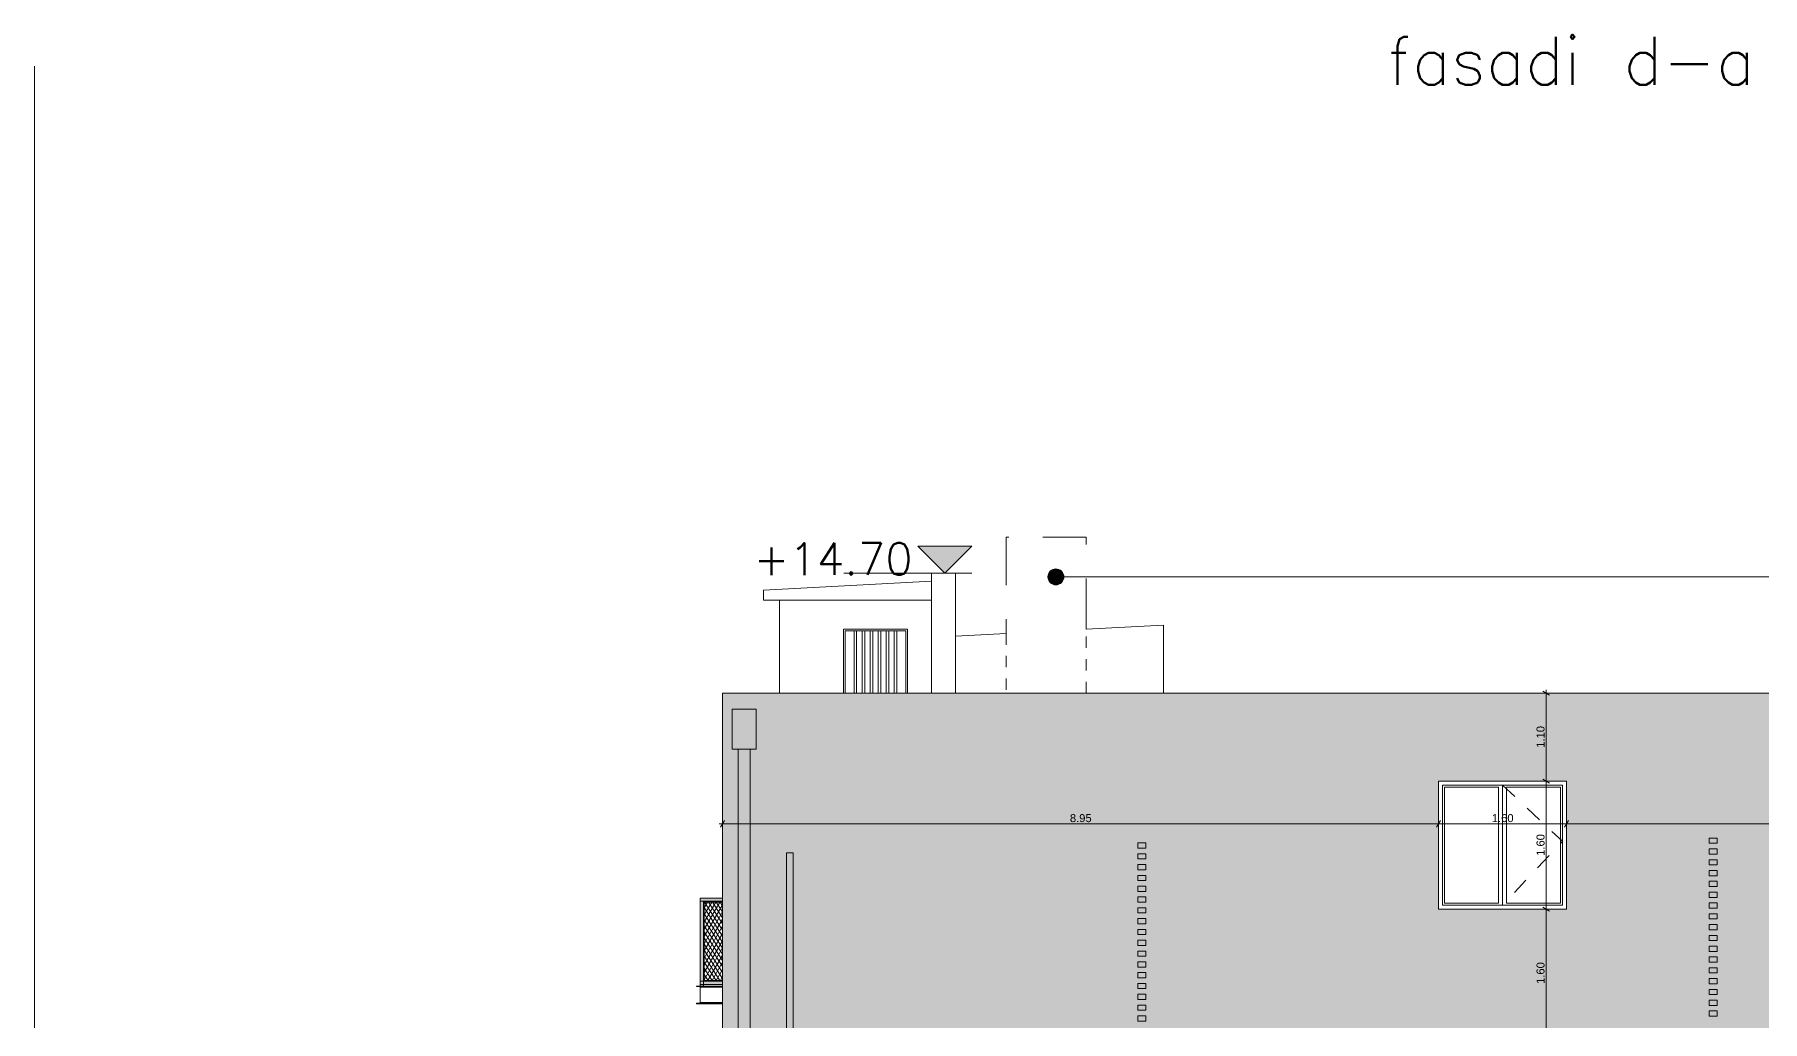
# Model space of a CAD drawing. Header units: millimetres. Extents: x 476571643 to 477489869, y 4620928210 to 4621294454.
# Drawn here: x 477328808 to 477350402, y 4621042284 to 4621054613 of the extents above; entities that cross this region are included whole.
import ezdxf

# ---------------------------------------------------------------- set-up
doc = ezdxf.new("R2010")
doc.units = ezdxf.units.MM
doc.header["$MEASUREMENT"] = 0
for name, pattern in [('Dashed', [423.333333, 211.666667, -211.666667]), ('Long Dashed', [1058.333302, 634.99999, -423.333311]), ('Small Dashed', [282.222222, 141.111111, -141.111111])]:
    doc.linetypes.add(name, pattern=pattern)
for name, color, linetype, lineweight in [('0_Pen_No__1_Pen_No__250', 7, 'Continuous', 0), ('0_Pen_No__250_Pen_No__142', 142, 'Continuous', 0), ('0_Pen_No__250_Pen_No__255', 255, 'Continuous', 0), ('0_Pen_No__250_Pen_No__7', 7, 'Continuous', 0), ('0_Pen_No__7_Pen_No__250', 7, 'Continuous', 0), ('0_Pen_No__7_Pen_No__7', 7, 'Continuous', 0), ('2D Drafting - General_Pen_No__7_Pen_No__250', 7, 'Continuous', 0), ('Annotation - Text_Pen_No__7_Pen_No__7_Pen_No__4', 7, 'Continuous', 0), ('New_2D Drafting - General_Pen_No__1_Pen_No__253', 252, 'Continuous', 0), ('New_2D Drafting - General_Pen_No__1_Pen_No__4', 7, 'Continuous', 0), ('New_2D Drafting - General_Pen_No__30_Pen_No__9_Pen_No__9_Pen_No__255', 255, 'Continuous', 0), ('New_2D Drafting - General_Pen_No__30_Pen_No__9_Pen_No__9_Pen_No__7', 7, 'Continuous', 0), ('New_2D Drafting - General_Pen_No__4', 7, 'Continuous', 0), ('New_2D Drafting - General_Pen_No__7', 7, 'Continuous', 0), ('New_shenobebi_Pen_No__7', 7, 'Continuous', 0), ('New_Structural - Bearing_Pen_No__1', 1, 'Continuous', 0), ('New_Structural - Bearing_Pen_No__250', 7, 'Continuous', 0), ('New_Structural - Bearing_Pen_No__7', 7, 'Continuous', 0), ('Structural - Bearing_Pen_No__7', 7, 'Continuous', 0), ('Structural - Bearing_Pen_No__7_Pen_No__7_Pen_No__250', 7, 'Continuous', 0), ('zoma_Pen_No__142', 142, 'Continuous', 0), ('zoma_Pen_No__1_Pen_No__142', 142, 'Continuous', 0), ('zoma_Pen_No__5_Pen_No__142', 142, 'Continuous', 0)]:
    doc.layers.add(name, color=color, linetype=linetype, lineweight=lineweight)
doc.layers.add('New_2D Drafting - General_Pen_No__30_Pen_No__9_Pen_No__9_Pen_No__254', color=7, linetype='Continuous', lineweight=0, true_color=0xcccccc)
doc.layers.add('zoma', color=7, linetype='Continuous')
doc.layers.add('zoma_Pen_No__5', color=7, linetype='Continuous')
doc.styles.add('GENERATED_STYLE_2', font='arial.ttf')
doc.dimstyles.new('GENERATED_STYLE__3', dxfattribs={"dimtxt": 200, "dimasz": 64.421331, "dimexe": 0.18, "dimexo": 3, "dimgap": 0.09, "dimtad": 1, "dimtih": 1, "dimtoh": 1, "dimlfac": 0.001, "dimzin": 0, "dimdsep": 46, "dimtxsty": 'GENERATED_STYLE_2', "dimblk": 'ARROWHEAD_2', "dimblk1": 'ARROWHEAD_2', "dimblk2": 'ARROWHEAD_2', "dimcen": 0.09, "dimclrd": 142, "dimclre": 142, "dimclrt": 142, "dimadec": 0, "dimazin": 0, "dimtfac": 1, "dimtdec": 4, "dimtmove": 0, "dimatfit": 3, "dimfxl": 1, "dimtolj": 1, "dimtzin": 0, "dimarcsym": 0})
doc.dimstyles.new('GENERATED_STYLE__31', dxfattribs={"dimtxt": 100, "dimasz": 64.421331, "dimexe": 0.18, "dimexo": 3, "dimgap": 0.09, "dimtad": 1, "dimtih": 1, "dimtoh": 1, "dimlfac": 0.001, "dimzin": 0, "dimdsep": 46, "dimtxsty": 'GENERATED_STYLE_2', "dimblk": 'ARROWHEAD_2', "dimblk1": 'ARROWHEAD_2', "dimblk2": 'ARROWHEAD_2', "dimcen": 0.09, "dimclrd": 142, "dimclre": 142, "dimclrt": 142, "dimadec": 0, "dimazin": 0, "dimtfac": 1, "dimtdec": 4, "dimtmove": 0, "dimatfit": 3, "dimfxl": 1, "dimtolj": 1, "dimtzin": 0, "dimarcsym": 0})
doc.dimstyles.new('GENERATED_STYLE__32', dxfattribs={"dimtxt": 100, "dimasz": 64.421331, "dimexe": 0.18, "dimexo": 3, "dimgap": 0.09, "dimtad": 1, "dimlfac": 0.001, "dimzin": 0, "dimdsep": 46, "dimtxsty": 'GENERATED_STYLE_2', "dimblk": 'ARROWHEAD_2', "dimblk1": 'ARROWHEAD_2', "dimblk2": 'ARROWHEAD_2', "dimcen": 0.09, "dimclrd": 142, "dimclre": 142, "dimclrt": 142, "dimadec": 0, "dimazin": 0, "dimtfac": 1, "dimtdec": 4, "dimtmove": 0, "dimatfit": 3, "dimfxl": 1, "dimtolj": 1, "dimtzin": 0, "dimarcsym": 0})

# ---------------------------------------------------------------- blocks, each defined once
blk = doc.blocks.new('*D1072', base_point=(476844527, 4621385791))
at = {"layer": 'zoma_Pen_No__142', "color": 142, "linetype": 'Continuous', "lineweight": 0, "transparency": 16777216}
for p, q in [((477348252, 4621029094), (477348301, 4621029179)), ((477348277, 4621029200), (477348277, 4621029073)), ((477354777, 4621029137), (477348277, 4621029137)), ((477354752, 4621029094), (477354801, 4621029179)), ((477354777, 4621029200), (477354777, 4621029073))]:
    blk.add_line(p, q, dxfattribs=at)
at = {"layer": 'zoma_Pen_No__142', "color": 142, "lineweight": 0, "transparency": 16777216, "char_height": 200, "attachment_point": 7, "style": 'GENERATED_STYLE_2'}
for s, insert in [('\\A1;{\\pql;\\fArial CYR|b0|i0|c204|p34;0.40}', (477348301, 4621029177)), ('\\A1;{\\pql;\\fArial CYR|b0|i0|c204|p34;6.50}', (477351261, 4621029177))]:
    blk.add_mtext(s, dxfattribs=dict(at, insert=insert))
blk = doc.blocks.new('ARROWHEAD_2')
at = {"color": 0, "linetype": 'Continuous', "lineweight": 0}
for p, q in [((0, 0), (-1, 0)), ((-0.38, -0.66), (0.38, 0.66))]:
    blk.add_line(p, q, dxfattribs=at)
blk = doc.blocks.new('*D1073', base_point=(476844527, 4621385791))
at = {"layer": 'zoma_Pen_No__142', "color": 142, "linetype": 'Continuous', "lineweight": 0, "transparency": 16777216}
for p, q in [((477347853, 4621029094), (477347902, 4621029179)), ((477347878, 4621029200), (477347878, 4621029073)), ((477348277, 4621029137), (477347878, 4621029137)), ((477348252, 4621029094), (477348301, 4621029179)), ((477348277, 4621029200), (477348277, 4621029073))]:
    blk.add_line(p, q, dxfattribs=at)
blk = doc.blocks.new('*D1769', base_point=(476844527, 4621385791))
at = {"layer": 'zoma_Pen_No__142', "color": 142, "linetype": 'Continuous', "lineweight": 0, "transparency": 16777216}
for p, q in [((477337407, 4621044689), (477337407, 4621044817)), ((477346353, 4621044689), (477346353, 4621044817)), ((477337365, 4621044753), (477337407, 4621044753)), ((477337431, 4621044795), (477337382, 4621044711)), ((477337407, 4621044753), (477346353, 4621044753)), ((477346377, 4621044795), (477346328, 4621044711))]:
    blk.add_line(p, q, dxfattribs=at)
at = {"layer": 'zoma_Pen_No__142', "color": 142, "lineweight": 0, "transparency": 16777216, "insert": (477341747, 4621044773), "char_height": 100, "attachment_point": 7, "style": 'GENERATED_STYLE_2'}
blk.add_mtext('\\A1;{\\pql;\\fArial CYR|b0|i0|c204|p34;8.95}', dxfattribs=at)
blk = doc.blocks.new('*D1770', base_point=(476844527, 4621385791))
at = {"layer": 'zoma_Pen_No__142', "color": 142, "linetype": 'Continuous', "lineweight": 0, "transparency": 16777216}
for p, q in [((477346353, 4621044689), (477346353, 4621044817)), ((477347953, 4621044689), (477347953, 4621044817)), ((477346377, 4621044795), (477346328, 4621044711)), ((477346353, 4621044753), (477347953, 4621044753)), ((477347977, 4621044795), (477347928, 4621044711))]:
    blk.add_line(p, q, dxfattribs=at)
at = {"layer": 'zoma_Pen_No__142', "color": 142, "lineweight": 0, "transparency": 16777216, "insert": (477347020, 4621044773), "char_height": 100, "attachment_point": 7, "style": 'GENERATED_STYLE_2'}
blk.add_mtext('\\A1;{\\pql;\\fArial CYR|b0|i0|c204|p34;1.60}', dxfattribs=at)
blk = doc.blocks.new('*D1771', base_point=(476844527, 4621385791))
at = {"layer": 'zoma_Pen_No__142', "color": 142, "linetype": 'Continuous', "lineweight": 0, "transparency": 16777216}
for p, q in [((477347953, 4621044689), (477347953, 4621044817)), ((477355177, 4621044689), (477355177, 4621044817)), ((477347977, 4621044795), (477347928, 4621044711)), ((477347953, 4621044753), (477355177, 4621044753)), ((477355152, 4621044711), (477355201, 4621044795)), ((477355177, 4621044753), (477355218, 4621044753))]:
    blk.add_line(p, q, dxfattribs=at)
at = {"layer": 'zoma_Pen_No__142', "color": 142, "lineweight": 0, "transparency": 16777216, "insert": (477351432, 4621044773), "char_height": 100, "attachment_point": 7, "style": 'GENERATED_STYLE_2'}
blk.add_mtext('\\A1;{\\pql;\\fArial CYR|b0|i0|c204|p34;7.22}', dxfattribs=at)
blk = doc.blocks.new('*D1778', base_point=(476844527, 4621385791))
at = {"layer": 'zoma_Pen_No__142', "color": 142, "linetype": 'Continuous', "lineweight": 0, "transparency": 16777216}
for p, q in [((477347763, 4621043686), (477347636, 4621043686)), ((477347657, 4621043711), (477347742, 4621043662)), ((477347700, 4621042086), (477347700, 4621043686)), ((477347763, 4621042086), (477347636, 4621042086)), ((477347657, 4621042111), (477347742, 4621042062))]:
    blk.add_line(p, q, dxfattribs=at)
at = {"layer": 'zoma_Pen_No__142', "color": 142, "lineweight": 0, "transparency": 16777216, "insert": (477347680, 4621042753), "char_height": 100, "attachment_point": 7, "rotation": 90, "style": 'GENERATED_STYLE_2'}
blk.add_mtext('\\A1;{\\pql;\\fArial CYR|b0|i0|c204|p34;1.60}', dxfattribs=at)
blk = doc.blocks.new('*D1779', base_point=(476844527, 4621385791))
at = {"layer": 'zoma_Pen_No__142', "color": 142, "linetype": 'Continuous', "lineweight": 0, "transparency": 16777216}
for p, q in [((477347763, 4621045286), (477347636, 4621045286)), ((477347657, 4621045311), (477347742, 4621045262)), ((477347700, 4621043686), (477347700, 4621045286)), ((477347763, 4621043686), (477347636, 4621043686)), ((477347657, 4621043711), (477347742, 4621043662))]:
    blk.add_line(p, q, dxfattribs=at)
at = {"layer": 'zoma_Pen_No__142', "color": 142, "lineweight": 0, "transparency": 16777216, "insert": (477347680, 4621044353), "char_height": 100, "attachment_point": 7, "rotation": 90, "style": 'GENERATED_STYLE_2'}
blk.add_mtext('\\A1;{\\pql;\\fArial CYR|b0|i0|c204|p34;1.60}', dxfattribs=at)
blk = doc.blocks.new('*D1780', base_point=(476844527, 4621385791))
at = {"layer": 'zoma_Pen_No__142', "color": 142, "linetype": 'Continuous', "lineweight": 0, "transparency": 16777216}
for p, q in [((477347763, 4621046386), (477347636, 4621046386)), ((477347742, 4621046361), (477347657, 4621046410)), ((477347700, 4621046386), (477347700, 4621046427)), ((477347700, 4621045286), (477347700, 4621046386)), ((477347763, 4621045286), (477347636, 4621045286)), ((477347657, 4621045311), (477347742, 4621045262))]:
    blk.add_line(p, q, dxfattribs=at)
at = {"layer": 'zoma_Pen_No__142', "color": 142, "lineweight": 0, "transparency": 16777216, "insert": (477347680, 4621045703), "char_height": 100, "attachment_point": 7, "rotation": 90, "style": 'GENERATED_STYLE_2'}
blk.add_mtext('\\A1;{\\pql;\\fArial CYR|b0|i0|c204|p34;1.10}', dxfattribs=at)
blk = doc.blocks.new('Line_114', base_point=(477341572, 4621047838))
at = {"layer": 'zoma_Pen_No__5_Pen_No__142', "linetype": 'Continuous', "lineweight": 0}
blk.add_hatch(color=142, dxfattribs=at).paths.add_polyline_path([(477341472, 4621047838), (477341479, 4621047800), (477341501, 4621047768), (477341533, 4621047746), (477341572, 4621047738), (477341610, 4621047746), (477341642, 4621047768), (477341664, 4621047800), (477341672, 4621047838), (477341664, 4621047877), (477341642, 4621047909), (477341610, 4621047931), (477341572, 4621047938), (477341533, 4621047931), (477341501, 4621047909), (477341479, 4621047877)])
at = {"layer": 'zoma_Pen_No__5_Pen_No__142', "color": 142, "linetype": 'Continuous', "lineweight": 0}
blk.add_line((477341672, 4621047838), (477367783, 4621047838), dxfattribs=at)
blk.add_circle((477341572, 4621047838), 100, dxfattribs=at)

msp = doc.modelspace()

# ---------------------------------------------------------------- hatches: boundary and pattern name
at = {"layer": '0_Pen_No__250_Pen_No__142', "linetype": 'Continuous', "lineweight": 0}
msp.add_hatch(color=142, dxfattribs=at).paths.add_polyline_path([(477340185.669, 4621047885.666), (477339847.975, 4621048223.195), (477340523.197, 4621048223.36)])
at = {"layer": '0_Pen_No__250_Pen_No__255', "linetype": 'Continuous', "lineweight": 0, "true_color": 0x3f3f3f}
msp.add_hatch(color=250, dxfattribs=at).paths.add_polyline_path([(477338286.814, 4621033081.454), (477338286.814, 4621044388.623), (477338206.645, 4621044388.623), (477338206.342, 4621033081.453)])
at = {"layer": 'New_2D Drafting - General_Pen_No__30_Pen_No__9_Pen_No__9_Pen_No__254', "linetype": 'Continuous', "lineweight": 0, "true_color": 0xcccccc}
h = msp.add_hatch(dxfattribs=at)
h.set_pattern_fill('BRICK___RUNNING_BOND', color=254, style=0, pattern_type=2)
h.set_pattern_definition([(180, (477344577, 4621041395.33), (0, 66.64), []), (90, (477344577, 4621041395.33), (244.8, 0), [66.64, -66.64]), (90, (477344454.6, 4621041461.97), (244.8, 0), [66.64, -66.64])])
h.paths.add_polyline_path([(477337406.639, 4621035816.115), (477337477.043, 4621035816.115), (477337477.043, 4621033186.772), (477337481.597, 4621033186.115), (477355176.646, 4621033186.115), (477355176.646, 4621036386.104), (477355176.646, 4621046385.712), (477337406.646, 4621046385.708), (477337406.646, 4621045926.117)])
h.paths.add_polyline_path([(477346352.317, 4621038886.115), (477347952.751, 4621038886.115), (477347952.751, 4621037286.115), (477346352.317, 4621037286.115)], flags=0)
h.paths.add_polyline_path([(477347952.751, 4621040486.115), (477346352.317, 4621040486.115), (477346352.317, 4621042086.115), (477347952.751, 4621042086.115)], flags=0)
h.paths.add_polyline_path([(477347952.751, 4621034086.115), (477347952.751, 4621035686.115), (477346352.751, 4621035686.115), (477346352.751, 4621034086.115)], flags=0)
h.paths.add_polyline_path([(477347952.751, 4621043686.116), (477347952.751, 4621045286.115), (477346352.751, 4621045286.115), (477346352.751, 4621043686.116)], flags=0)
at = {"layer": 'New_2D Drafting - General_Pen_No__30_Pen_No__9_Pen_No__9_Pen_No__255', "linetype": 'Continuous', "lineweight": 0}
for points in [[(477337526.997, 4621045686.141), (477337826.997, 4621045686.141), (477337826.997, 4621046186.141), (477337526.997, 4621046186.141)], [(477337751.997, 4621033147.148), (477337601.997, 4621033168.765), (477337601.997, 4621045686.141), (477337751.997, 4621045686.141)], [(477337127, 4621043826.117), (477337406.666, 4621043826.117), (477337406.666, 4621043786.117), (477337127, 4621043786.117)], [(477337127, 4621042726.115), (477337167.006, 4621042726.115), (477337167.006, 4621043786.117), (477337127, 4621043786.117)], [(477337177.006, 4621042796.115), (477337167.006, 4621042786.115), (477337167.006, 4621043786.117), (477337177.006, 4621043776.117)], [(477337177.006, 4621043776.117), (477337406.666, 4621043776.117), (477337406.666, 4621043786.117), (477337167.006, 4621043786.117)], [(477337127, 4621042786.115), (477337406.666, 4621042786.115), (477337406.666, 4621042746.115), (477337127, 4621042746.115)], [(477337166.637, 4621042786.115), (477337406.666, 4621042786.115), (477337406.666, 4621042796.115), (477337176.637, 4621042796.115)]]:
    msp.add_hatch(color=255, dxfattribs=at).paths.add_polyline_path(points)
at = {"layer": 'New_2D Drafting - General_Pen_No__7', "linetype": 'Continuous', "lineweight": 0}
h = msp.add_hatch(dxfattribs=at)
h.set_pattern_fill('BATT_INSULATION', style=0, pattern_type=2)
h.set_pattern_definition([(60, (476844527.15, 4621385791.044), (-38.9711432, 22.5), []), (122.8330945, (476844527.15, 4621385791.044), (36.8060797, 18.75), [])])
h.paths.add_polyline_path([(477337406.666, 4621042796.115), (477337177.006, 4621042796.115), (477337177.006, 4621043776.117), (477337406.666, 4621043776.117)])

# ---------------------------------------------------------------- linework, layer by layer
at = {"layer": '0_Pen_No__1_Pen_No__250', "color": 7, "linetype": 'Continuous', "lineweight": 0, "flags": 128}
for points in [[(477340185.669, 4621047885.666), (477339847.975, 4621048223.195), (477340185.586, 4621048223.277)], [(477340185.669, 4621047885.666), (477340523.197, 4621048223.36), (477340185.586, 4621048223.277)], [(477338923.28, 4621047885.358), (477340523.28, 4621047885.749)]]:
    msp.add_lwpolyline(points, dxfattribs=at)
at = {"layer": '0_Pen_No__250_Pen_No__142', "color": 142, "linetype": 'Continuous', "lineweight": 0, "flags": 128}
msp.add_lwpolyline([(477340185.669, 4621047885.666), (477339847.975, 4621048223.195), (477340523.197, 4621048223.36)], close=True, dxfattribs=at)
at = {"layer": '0_Pen_No__250_Pen_No__7', "color": 7, "linetype": 'Continuous', "lineweight": 0, "flags": 128}
msp.add_lwpolyline([(477338286.814, 4621033081.454), (477338286.814, 4621044388.623), (477338206.645, 4621044388.623), (477338206.342, 4621033081.453)], close=True, dxfattribs=at)
at = {"layer": '0_Pen_No__7_Pen_No__250', "color": 7, "linetype": 'Continuous', "lineweight": 0, "flags": 128}
msp.add_lwpolyline([(477346352.751, 4621045286.115), (477347952.751, 4621045286.115), (477347952.751, 4621043686.115), (477346352.751, 4621043686.115)], close=True, dxfattribs=at)
at = {"layer": '0_Pen_No__7_Pen_No__7', "color": 7, "linetype": 'Continuous', "lineweight": 0}
for p, q in [((477340017.035, 4621047784.419), (477337917.035, 4621047673.818)), ((477337917.035, 4621047673.818), (477337917.035, 4621047547.681)), ((477340017.035, 4621047547.681), (477337917.035, 4621047547.681)), ((477342916.987, 4621047235.601), (477341950.173, 4621047184.682)), ((477342916.987, 4621047235.601), (477342916.987, 4621046385.709)), ((477340950.173, 4621047132.014), (477340317.044, 4621047098.669))]:
    msp.add_line(p, q, dxfattribs=at)
at = {"layer": '2D Drafting - General_Pen_No__7_Pen_No__250', "color": 7, "linetype": 'Dashed', "lineweight": 0, "flags": 128}
msp.add_lwpolyline([(477347152.374, 4621045236.711), (477347902.545, 4621044536.894), (477347152.811, 4621043736.115)], dxfattribs=at)
at = {"layer": 'New_2D Drafting - General_Pen_No__1_Pen_No__253', "color": 252, "linetype": 'Long Dashed', "lineweight": 0, "flags": 128}
msp.add_lwpolyline([(477341950.173, 4621047184.682), (477341950.173, 4621048335.597), (477340950.173, 4621048335.597), (477340950.173, 4621047132.014)], dxfattribs=at)
at = {"layer": 'New_2D Drafting - General_Pen_No__1_Pen_No__4', "color": 7, "linetype": 'Small Dashed', "lineweight": 0, "flags": 128}
for points in [[(477340950.173, 4621047132.014), (477340950.173, 4621046385.709)], [(477341950.173, 4621046385.709), (477341950.173, 4621047184.682)]]:
    msp.add_lwpolyline(points, dxfattribs=at)
at = {"layer": 'New_2D Drafting - General_Pen_No__30_Pen_No__9_Pen_No__9_Pen_No__7', "color": 7, "linetype": 'Continuous', "lineweight": 0, "flags": 128}
for points in [[(477337406.639, 4621035816.115), (477337477.043, 4621035816.115), (477337477.043, 4621033186.772), (477337481.597, 4621033186.115), (477355176.646, 4621033186.115), (477355176.646, 4621036386.104), (477355176.646, 4621046385.712), (477337406.646, 4621046385.708), (477337406.646, 4621045926.117)], [(477337526.997, 4621045686.141), (477337826.997, 4621045686.141), (477337826.997, 4621046186.141), (477337526.997, 4621046186.141)], [(477337751.997, 4621033147.148), (477337601.997, 4621033168.765), (477337601.997, 4621045686.141), (477337751.997, 4621045686.141)], [(477347952.751, 4621043686.116), (477347952.751, 4621045286.115), (477346352.751, 4621045286.115), (477346352.751, 4621043686.116)], [(477337127, 4621043826.117), (477337406.666, 4621043826.117), (477337406.666, 4621043786.117), (477337127, 4621043786.117)], [(477337127, 4621042726.115), (477337167.006, 4621042726.115), (477337167.006, 4621043786.117), (477337127, 4621043786.117)], [(477337177.006, 4621042796.115), (477337167.006, 4621042786.115), (477337167.006, 4621043786.117), (477337177.006, 4621043776.117)], [(477337177.006, 4621043776.117), (477337406.666, 4621043776.117), (477337406.666, 4621043786.117), (477337167.006, 4621043786.117)], [(477337127, 4621042786.115), (477337406.666, 4621042786.115), (477337406.666, 4621042746.115), (477337127, 4621042746.115)], [(477337166.637, 4621042786.115), (477337406.666, 4621042786.115), (477337406.666, 4621042796.115), (477337176.637, 4621042796.115)]]:
    msp.add_lwpolyline(points, close=True, dxfattribs=at)
at = {"layer": 'New_2D Drafting - General_Pen_No__4', "color": 7, "linetype": 'Continuous', "lineweight": 0, "flags": 128}
msp.add_lwpolyline([(477337406.666, 4621042796.115), (477337177.006, 4621042796.115), (477337177.006, 4621043776.117), (477337406.666, 4621043776.117)], close=True, dxfattribs=at)
at = {"layer": 'New_shenobebi_Pen_No__7', "color": 7, "linetype": 'Continuous', "lineweight": 0}
for p, q in [((477339052.035, 4621046385.709), (477339052.035, 4621047165.567)), ((477339082.035, 4621046385.709), (477339082.035, 4621047165.567)), ((477339152.035, 4621046385.709), (477339152.035, 4621047165.567)), ((477339182.035, 4621046385.709), (477339182.035, 4621047165.567)), ((477339252.035, 4621046385.709), (477339252.035, 4621047165.567)), ((477339282.035, 4621046385.709), (477339282.035, 4621047165.567)), ((477339352.035, 4621046385.709), (477339352.035, 4621047165.567)), ((477339382.035, 4621046385.709), (477339382.035, 4621047165.567)), ((477339452.035, 4621046385.709), (477339452.035, 4621047165.567)), ((477339482.035, 4621046385.709), (477339482.035, 4621047165.567)), ((477339552.035, 4621046385.709), (477339552.035, 4621047165.567)), ((477339582.035, 4621046385.709), (477339582.035, 4621047165.567))]:
    msp.add_line(p, q, dxfattribs=at)
for points in [[(477338917.035, 4621046385.709), (477338917.035, 4621047185.567), (477339717.035, 4621047185.567), (477339717.035, 4621046385.709)], [(477338937.035, 4621046385.709), (477338937.035, 4621047165.567), (477339697.035, 4621047165.567), (477339697.035, 4621046385.709)]]:
    msp.add_lwpolyline(points, dxfattribs=at)
at = {"layer": 'New_Structural - Bearing_Pen_No__1', "color": 1, "linetype": 'Continuous', "lineweight": 0}
msp.add_line((477328807.707, 4621054216.74), (477328807.707, 4621027485.413), dxfattribs=at)
at = {"layer": 'New_Structural - Bearing_Pen_No__250', "color": 7, "linetype": 'Continuous', "lineweight": 0}
for p, q in [((477342597.578, 4621044448.991), (477342597.578, 4621044513.991)), ((477342697.578, 4621044513.991), (477342597.578, 4621044513.991)), ((477342697.578, 4621044448.991), (477342597.578, 4621044448.991)), ((477342697.578, 4621044448.991), (477342697.578, 4621044513.991)), ((477349736.676, 4621044509.678), (477349736.676, 4621044574.678)), ((477349836.676, 4621044574.678), (477349736.676, 4621044574.678)), ((477349836.676, 4621044509.678), (477349736.676, 4621044509.678)), ((477349736.676, 4621044374.678), (477349736.676, 4621044439.678)), ((477349836.676, 4621044439.678), (477349736.676, 4621044439.678)), ((477349836.676, 4621044509.678), (477349836.676, 4621044574.678)), ((477349836.676, 4621044374.678), (477349836.676, 4621044439.678)), ((477342597.578, 4621044313.991), (477342597.578, 4621044378.991)), ((477342697.578, 4621044378.991), (477342597.578, 4621044378.991)), ((477342697.578, 4621044313.991), (477342597.578, 4621044313.991)), ((477342597.578, 4621044178.991), (477342597.578, 4621044243.991)), ((477342697.578, 4621044243.991), (477342597.578, 4621044243.991)), ((477342697.578, 4621044178.991), (477342597.578, 4621044178.991)), ((477342697.578, 4621044313.991), (477342697.578, 4621044378.991)), ((477342697.578, 4621044178.991), (477342697.578, 4621044243.991)), ((477349836.676, 4621044374.678), (477349736.676, 4621044374.678)), ((477349736.676, 4621044239.678), (477349736.676, 4621044304.678)), ((477349836.676, 4621044304.678), (477349736.676, 4621044304.678)), ((477349836.676, 4621044239.678), (477349736.676, 4621044239.678)), ((477349736.676, 4621044104.678), (477349736.676, 4621044169.678)), ((477349836.676, 4621044169.678), (477349736.676, 4621044169.678)), ((477349836.676, 4621044239.678), (477349836.676, 4621044304.678)), ((477349836.676, 4621044104.678), (477349836.676, 4621044169.678)), ((477342597.578, 4621044043.991), (477342597.578, 4621044108.991)), ((477342697.578, 4621044108.991), (477342597.578, 4621044108.991)), ((477342697.578, 4621044043.991), (477342597.578, 4621044043.991)), ((477342597.578, 4621043908.991), (477342597.578, 4621043973.991)), ((477342697.578, 4621043973.991), (477342597.578, 4621043973.991)), ((477342697.578, 4621044043.991), (477342697.578, 4621044108.991)), ((477342697.578, 4621043908.991), (477342697.578, 4621043973.991)), ((477349836.676, 4621044104.678), (477349736.676, 4621044104.678)), ((477349736.676, 4621043969.678), (477349736.676, 4621044034.678)), ((477349836.676, 4621044034.678), (477349736.676, 4621044034.678)), ((477349836.676, 4621043969.678), (477349736.676, 4621043969.678)), ((477349836.676, 4621043969.678), (477349836.676, 4621044034.678)), ((477342697.578, 4621043908.991), (477342597.578, 4621043908.991)), ((477342597.578, 4621043773.991), (477342597.578, 4621043838.991)), ((477342697.578, 4621043838.991), (477342597.578, 4621043838.991)), ((477342697.578, 4621043773.991), (477342597.578, 4621043773.991)), ((477342697.578, 4621043773.991), (477342697.578, 4621043838.991)), ((477349736.676, 4621043834.678), (477349736.676, 4621043899.678)), ((477349836.676, 4621043899.678), (477349736.676, 4621043899.678)), ((477349836.676, 4621043834.678), (477349736.676, 4621043834.678)), ((477349736.676, 4621043699.678), (477349736.676, 4621043764.678)), ((477349836.676, 4621043764.678), (477349736.676, 4621043764.678)), ((477349836.676, 4621043834.678), (477349836.676, 4621043899.678)), ((477349836.676, 4621043699.678), (477349836.676, 4621043764.678)), ((477342597.578, 4621043638.991), (477342597.578, 4621043703.991)), ((477342697.578, 4621043703.991), (477342597.578, 4621043703.991)), ((477342697.578, 4621043638.991), (477342597.578, 4621043638.991)), ((477342597.578, 4621043503.991), (477342597.578, 4621043568.991)), ((477342697.578, 4621043568.991), (477342597.578, 4621043568.991)), ((477342697.578, 4621043638.991), (477342697.578, 4621043703.991)), ((477342697.578, 4621043503.991), (477342697.578, 4621043568.991)), ((477349836.676, 4621043699.678), (477349736.676, 4621043699.678)), ((477349736.676, 4621043564.678), (477349736.676, 4621043629.678)), ((477349836.676, 4621043629.678), (477349736.676, 4621043629.678)), ((477349836.676, 4621043564.678), (477349736.676, 4621043564.678)), ((477349836.676, 4621043564.678), (477349836.676, 4621043629.678)), ((477342697.578, 4621043503.991), (477342597.578, 4621043503.991)), ((477342597.578, 4621043368.991), (477342597.578, 4621043433.991)), ((477342697.578, 4621043433.991), (477342597.578, 4621043433.991)), ((477342697.578, 4621043368.991), (477342597.578, 4621043368.991)), ((477342697.578, 4621043368.991), (477342697.578, 4621043433.991)), ((477349736.676, 4621043429.678), (477349736.676, 4621043494.678)), ((477349836.676, 4621043494.678), (477349736.676, 4621043494.678)), ((477349836.676, 4621043429.678), (477349736.676, 4621043429.678)), ((477349736.676, 4621043294.678), (477349736.676, 4621043359.678)), ((477349836.676, 4621043359.678), (477349736.676, 4621043359.678)), ((477349836.676, 4621043429.678), (477349836.676, 4621043494.678)), ((477349836.676, 4621043294.678), (477349836.676, 4621043359.678)), ((477342597.578, 4621043233.991), (477342597.578, 4621043298.991)), ((477342697.578, 4621043298.991), (477342597.578, 4621043298.991)), ((477342697.578, 4621043233.991), (477342597.578, 4621043233.991)), ((477342597.578, 4621043098.991), (477342597.578, 4621043163.991)), ((477342697.578, 4621043163.991), (477342597.578, 4621043163.991)), ((477342697.578, 4621043098.991), (477342597.578, 4621043098.991)), ((477342697.578, 4621043233.991), (477342697.578, 4621043298.991)), ((477342697.578, 4621043098.991), (477342697.578, 4621043163.991)), ((477349836.676, 4621043294.678), (477349736.676, 4621043294.678)), ((477349736.676, 4621043159.678), (477349736.676, 4621043224.678)), ((477349836.676, 4621043224.678), (477349736.676, 4621043224.678)), ((477349836.676, 4621043159.678), (477349736.676, 4621043159.678)), ((477349736.676, 4621043024.678), (477349736.676, 4621043089.678)), ((477349836.676, 4621043089.678), (477349736.676, 4621043089.678)), ((477349836.676, 4621043159.678), (477349836.676, 4621043224.678)), ((477349836.676, 4621043024.678), (477349836.676, 4621043089.678)), ((477342597.578, 4621042963.991), (477342597.578, 4621043028.991)), ((477342697.578, 4621043028.991), (477342597.578, 4621043028.991)), ((477342697.578, 4621042963.991), (477342597.578, 4621042963.991)), ((477342597.578, 4621042828.991), (477342597.578, 4621042893.991)), ((477342697.578, 4621042893.991), (477342597.578, 4621042893.991)), ((477342697.578, 4621042963.991), (477342697.578, 4621043028.991)), ((477342697.578, 4621042828.991), (477342697.578, 4621042893.991)), ((477349836.676, 4621043024.678), (477349736.676, 4621043024.678)), ((477349736.676, 4621042889.678), (477349736.676, 4621042954.678)), ((477349836.676, 4621042954.678), (477349736.676, 4621042954.678)), ((477349836.676, 4621042889.678), (477349736.676, 4621042889.678)), ((477349836.676, 4621042889.678), (477349836.676, 4621042954.678)), ((477342697.578, 4621042828.991), (477342597.578, 4621042828.991)), ((477342597.578, 4621042693.991), (477342597.578, 4621042758.991)), ((477342697.578, 4621042758.991), (477342597.578, 4621042758.991)), ((477342697.578, 4621042693.991), (477342597.578, 4621042693.991)), ((477342697.578, 4621042693.991), (477342697.578, 4621042758.991)), ((477349736.676, 4621042754.678), (477349736.676, 4621042819.678)), ((477349836.676, 4621042819.678), (477349736.676, 4621042819.678)), ((477349836.676, 4621042754.678), (477349736.676, 4621042754.678)), ((477349736.676, 4621042619.678), (477349736.676, 4621042684.678)), ((477349836.676, 4621042684.678), (477349736.676, 4621042684.678)), ((477349836.676, 4621042754.678), (477349836.676, 4621042819.678)), ((477349836.676, 4621042619.678), (477349836.676, 4621042684.678)), ((477342597.578, 4621042558.991), (477342597.578, 4621042623.991)), ((477342697.578, 4621042623.991), (477342597.578, 4621042623.991)), ((477342697.578, 4621042558.991), (477342597.578, 4621042558.991)), ((477342597.578, 4621042423.991), (477342597.578, 4621042488.991)), ((477342697.578, 4621042488.991), (477342597.578, 4621042488.991)), ((477342697.578, 4621042558.991), (477342697.578, 4621042623.991)), ((477342697.578, 4621042423.991), (477342697.578, 4621042488.991)), ((477349836.676, 4621042619.678), (477349736.676, 4621042619.678)), ((477349736.676, 4621042484.678), (477349736.676, 4621042549.678)), ((477349836.676, 4621042549.678), (477349736.676, 4621042549.678)), ((477349836.676, 4621042484.678), (477349736.676, 4621042484.678)), ((477349836.676, 4621042484.678), (477349836.676, 4621042549.678)), ((477342697.578, 4621042423.991), (477342597.578, 4621042423.991)), ((477342597.578, 4621042288.991), (477342597.578, 4621042353.991)), ((477342697.578, 4621042353.991), (477342597.578, 4621042353.991)), ((477342697.578, 4621042288.991), (477342597.578, 4621042288.991)), ((477342697.578, 4621042288.991), (477342697.578, 4621042353.991)), ((477349736.676, 4621042349.678), (477349736.676, 4621042414.678)), ((477349836.676, 4621042414.678), (477349736.676, 4621042414.678)), ((477349836.676, 4621042349.678), (477349736.676, 4621042349.678)), ((477349836.676, 4621042349.678), (477349836.676, 4621042414.678))]:
    msp.add_line(p, q, dxfattribs=at)
at = {"layer": 'New_Structural - Bearing_Pen_No__7', "color": 7, "linetype": 'Continuous', "lineweight": 0}
for p, q in [((477340017.035, 4621046385.768), (477340017.035, 4621047885.625)), ((477340317.035, 4621047885.567), (477340017.035, 4621047885.567)), ((477340317.035, 4621046385.709), (477340317.035, 4621047885.567)), ((477338117.035, 4621046385.709), (477338117.035, 4621047547.681))]:
    msp.add_line(p, q, dxfattribs=at)
at = {"layer": 'Structural - Bearing_Pen_No__7', "color": 7, "linetype": 'Continuous', "lineweight": 0}
for p, q in [((477337080.674, 4621042723.628), (477337080.674, 4621042726.123)), ((477337406.693, 4621042726.123), (477337080.674, 4621042726.123)), ((477337081.073, 4621042722.097), (477337080.674, 4621042723.628)), ((477337406.693, 4621042723.628), (477337080.674, 4621042723.628)), ((477337082.211, 4621042720.799), (477337081.073, 4621042722.097)), ((477337083.914, 4621042719.932), (477337082.211, 4621042720.799)), ((477337085.136, 4621042719.673), (477337083.914, 4621042719.932)), ((477337122.537, 4621042715.683), (477337085.136, 4621042719.673)), ((477337406.693, 4621042719.673), (477337085.136, 4621042719.673)), ((477337123.759, 4621042715.423), (477337122.537, 4621042715.683)), ((477337406.693, 4621042715.683), (477337122.537, 4621042715.683)), ((477337125.462, 4621042714.556), (477337123.759, 4621042715.423)), ((477337126.6, 4621042713.259), (477337125.462, 4621042714.556)), ((477337127, 4621042711.728), (477337126.6, 4621042713.259)), ((477337127, 4621042520.518), (477337127, 4621042711.728)), ((477337406.694, 4621042711.728), (477337127, 4621042711.728)), ((477337080.674, 4621042508.618), (477337081.073, 4621042510.149)), ((477337080.674, 4621042506.123), (477337080.674, 4621042508.618)), ((477337406.698, 4621042508.618), (477337080.674, 4621042508.618)), ((477337406.699, 4621042506.123), (477337080.674, 4621042506.123)), ((477337081.073, 4621042510.149), (477337082.211, 4621042511.446)), ((477337082.211, 4621042511.446), (477337083.914, 4621042512.313)), ((477337083.914, 4621042512.313), (477337085.136, 4621042512.573)), ((477337085.136, 4621042512.573), (477337122.537, 4621042516.563)), ((477337406.698, 4621042512.573), (477337085.136, 4621042512.573)), ((477337122.537, 4621042516.563), (477337123.759, 4621042516.822)), ((477337406.698, 4621042516.563), (477337122.537, 4621042516.563)), ((477337123.759, 4621042516.822), (477337125.462, 4621042517.689)), ((477337125.462, 4621042517.689), (477337126.6, 4621042518.987)), ((477337126.6, 4621042518.987), (477337127, 4621042520.518)), ((477337406.698, 4621042520.518), (477337127, 4621042520.518))]:
    msp.add_line(p, q, dxfattribs=at)
at = {"layer": 'Structural - Bearing_Pen_No__7_Pen_No__7_Pen_No__250', "color": 7, "linetype": 'Continuous', "lineweight": 0}
for p, q in [((477346403.077, 4621045236.115), (477347902.557, 4621045236.115)), ((477346403.077, 4621043736.115), (477346403.077, 4621045236.115)), ((477347102.747, 4621045211.115), (477346428.077, 4621045211.115)), ((477346428.077, 4621045211.115), (477346428.077, 4621043761.115)), ((477347102.747, 4621043761.115), (477347102.747, 4621045211.115)), ((477347152.752, 4621045236.115), (477347152.752, 4621045211.066)), ((477347152.752, 4621045211.066), (477347152.811, 4621043736.115)), ((477347877.545, 4621045211.115), (477347202.752, 4621045211.115)), ((477347202.752, 4621045211.115), (477347202.752, 4621043761.115)), ((477347877.545, 4621043761.115), (477347877.545, 4621045211.115)), ((477347902.545, 4621045236.115), (477347902.545, 4621043736.115)), ((477347902.545, 4621043736.115), (477346403.077, 4621043736.115)), ((477346428.077, 4621043761.115), (477347102.747, 4621043761.115)), ((477347202.752, 4621043761.115), (477347877.545, 4621043761.115))]:
    msp.add_line(p, q, dxfattribs=at)

# ---------------------------------------------------------------- block references
at = {"layer": 'zoma_Pen_No__5', "color": 142, "linetype": 'Continuous', "lineweight": 0}
msp.add_blockref('Line_114', (477341571.646, 4621047838.455), dxfattribs=at)

# ---------------------------------------------------------------- texts
at = {"layer": 'Annotation - Text_Pen_No__7_Pen_No__7_Pen_No__4', "color": 7, "linetype": 'Continuous', "lineweight": 0, "insert": (477350311.03, 4621054584.663), "char_height": 600, "attachment_point": 3}
msp.add_mtext('\\A1;{\\pqr;\\Ftxt.shx;fasadi \\Ftxt.shx;d\\Ftxt.shx;-\\Ftxt.shx;a}', dxfattribs=at)
at = {"layer": 'zoma_Pen_No__1_Pen_No__142', "color": 142, "linetype": 'Continuous', "lineweight": 0, "insert": (477339783.366, 4621047861.922), "char_height": 400, "attachment_point": 9, "rotation": 0.0139872}
msp.add_mtext('\\A1;{\\pqr;\\Ftxt.shx;+1\\Ftxt.shx;4\\Ftxt.shx;.\\Ftxt.shx;70}', dxfattribs=at)

# ---------------------------------------------------------------- dimensions: what is measured, and where the dimension line sits
at = {"layer": 'zoma', "color": 142, "linetype": 'Continuous', "lineweight": 0}
for base, p1, p2, picture, middle in [((477347877.545, 4621029136.643), (477348276.84, 4621053295.038), (477347877.545, 4621029446.482), '*D1073', (477348561.102, 4621029276.643)), ((477348276.84, 4621029136.643), (477354776.714, 4621053295.038), (477348276.84, 4621053295.038), '*D1072', (477351520.484, 4621029276.643))]:
    dim = msp.add_linear_dim(base=base, p1=p1, p2=p2, angle=180, dimstyle='GENERATED_STYLE__3', dxfattribs=at)
    dim.commit()
    dim.dimension.update_dxf_attribs({"geometry": picture, "text_midpoint": middle, "dimtype": 160})
for base, p1, p2, picture, middle in [((477347699.534, 4621046385.71), (477347952.751, 4621045286.115), (477347647.707, 4621046385.71), '*D1780', (477347629.534, 4621045832.766)), ((477347699.534, 4621045286.115), (477347952.751, 4621043686.115), (477347952.751, 4621045286.115), '*D1779', (477347629.534, 4621044482.969)), ((477347699.534, 4621043686.115), (477347952.751, 4621042086.115), (477347952.751, 4621043686.115), '*D1778', (477347629.534, 4621042882.969))]:
    dim = msp.add_linear_dim(base=base, p1=p1, p2=p2, angle=90, dimstyle='GENERATED_STYLE__32', dxfattribs=at)
    dim.commit()
    dim.dimension.update_dxf_attribs({"geometry": picture, "text_midpoint": middle, "dimtype": 160, "text_rotation": 90})
for base, p1, p2, picture, middle in [((477355176.646, 4621044753.015), (477347952.751, 4621045286.115), (477355176.646, 4621046385.712), '*D1771', (477351561.552, 4621044823.015)), ((477346352.751, 4621044753.015), (477337406.645, 4621045396.688), (477346352.751, 4621045286.115), '*D1769', (477341876.552, 4621044823.015)), ((477347952.751, 4621044753.015), (477346352.751, 4621045286.115), (477347952.751, 4621045286.115), '*D1770', (477347149.604, 4621044823.015))]:
    dim = msp.add_linear_dim(base=base, p1=p1, p2=p2, dimstyle='GENERATED_STYLE__31', dxfattribs=at)
    dim.commit()
    dim.dimension.update_dxf_attribs({"geometry": picture, "text_midpoint": middle, "dimtype": 160})

doc.saveas('drawing.dxf')
